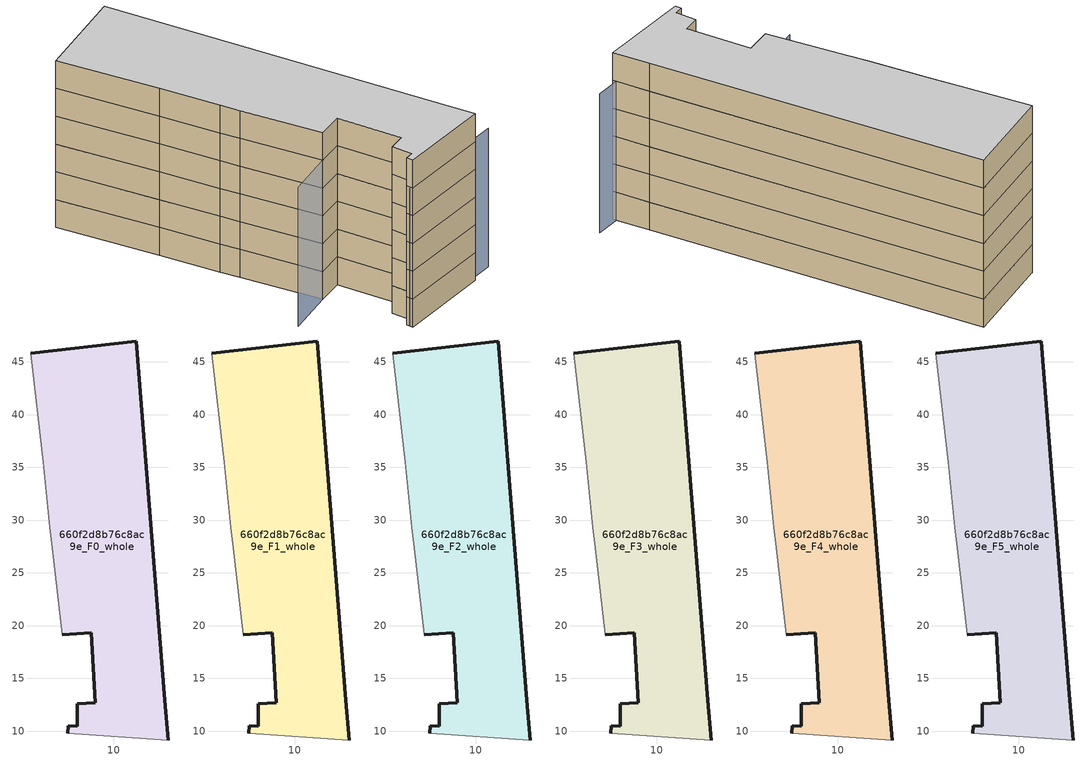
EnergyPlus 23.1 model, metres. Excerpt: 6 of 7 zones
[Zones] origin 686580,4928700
660f2d8b76c8ac9e_F0_whole
 floor ground (EU_floor_Construction): 12.09,46.98 14.83,12.92 15.14,9.16 5.63,9.8 5.67,10.49 6.5,10.48 6.53,12.59 8.23,12.7 7.84,19.31 5.1,19.12 4.14,27.4 3.91,29.34 3.3,35.49 2.12,45.84 z0
 wall outside (EU_wall_Construction): 15.14,9.16 14.83,12.92 12.09,46.98 2.12,45.84 / 5.1,19.12 7.84,19.31 8.23,12.7 6.53,12.59 6.5,10.48 5.67,10.49 5.63,9.8 z0:3
 wall adiabatic (EU_wall_Construction): 5.63,9.8 15.14,9.16 / 2.12,45.84 3.3,35.49 3.91,29.34 4.14,27.4 5.1,19.12 z0:3
660f2d8b76c8ac9e_F1_whole
 floor to 660f2d8b76c8ac9e_F0_whole (EU_floor_Construction): 12.09,46.98 14.83,12.92 15.14,9.16 5.63,9.8 5.67,10.49 6.5,10.48 6.53,12.59 8.23,12.7 7.84,19.31 5.1,19.12 4.14,27.4 3.91,29.34 3.3,35.49 2.12,45.84 z3
 wall outside (EU_wall_Construction): 15.14,9.16 14.83,12.92 12.09,46.98 2.12,45.84 / 5.1,19.12 7.84,19.31 8.23,12.7 6.53,12.59 6.5,10.48 5.67,10.49 5.63,9.8 z3:6
 wall adiabatic (EU_wall_Construction): 5.63,9.8 15.14,9.16 / 2.12,45.84 3.3,35.49 3.91,29.34 4.14,27.4 5.1,19.12 z3:6
660f2d8b76c8ac9e_F2_whole
 floor to 660f2d8b76c8ac9e_F1_whole (EU_floor_Construction): 12.09,46.98 14.83,12.92 15.14,9.16 5.63,9.8 5.67,10.49 6.5,10.48 6.53,12.59 8.23,12.7 7.84,19.31 5.1,19.12 4.14,27.4 3.91,29.34 3.3,35.49 2.12,45.84 z6
 wall outside (EU_wall_Construction): 15.14,9.16 14.83,12.92 12.09,46.98 2.12,45.84 / 5.1,19.12 7.84,19.31 8.23,12.7 6.53,12.59 6.5,10.48 5.67,10.49 5.63,9.8 z6:9
 wall adiabatic (EU_wall_Construction): 5.63,9.8 15.14,9.16 / 2.12,45.84 3.3,35.49 3.91,29.34 4.14,27.4 5.1,19.12 z6:9
660f2d8b76c8ac9e_F3_whole
 floor to 660f2d8b76c8ac9e_F2_whole (EU_floor_Construction): 12.09,46.98 14.83,12.92 15.14,9.16 5.63,9.8 5.67,10.49 6.5,10.48 6.53,12.59 8.23,12.7 7.84,19.31 5.1,19.12 4.14,27.4 3.91,29.34 3.3,35.49 2.12,45.84 z9
 wall outside (EU_wall_Construction): 15.14,9.16 14.83,12.92 12.09,46.98 2.12,45.84 / 5.1,19.12 7.84,19.31 8.23,12.7 6.53,12.59 6.5,10.48 5.67,10.49 5.63,9.8 z9:12
 wall adiabatic (EU_wall_Construction): 5.63,9.8 15.14,9.16 / 2.12,45.84 3.3,35.49 3.91,29.34 4.14,27.4 5.1,19.12 z9:12
660f2d8b76c8ac9e_F4_whole
 floor to 660f2d8b76c8ac9e_F3_whole (EU_floor_Construction): 12.09,46.98 14.83,12.92 15.14,9.16 5.63,9.8 5.67,10.49 6.5,10.48 6.53,12.59 8.23,12.7 7.84,19.31 5.1,19.12 4.14,27.4 3.91,29.34 3.3,35.49 2.12,45.84 z12
 wall outside (EU_wall_Construction): 15.14,9.16 14.83,12.92 12.09,46.98 2.12,45.84 / 5.1,19.12 7.84,19.31 8.23,12.7 6.53,12.59 6.5,10.48 5.67,10.49 5.63,9.8 z12:15
 wall adiabatic (EU_wall_Construction): 5.63,9.8 15.14,9.16 / 2.12,45.84 3.3,35.49 3.91,29.34 4.14,27.4 5.1,19.12 z12:15
660f2d8b76c8ac9e_F5_whole
 floor to 660f2d8b76c8ac9e_F4_whole (EU_floor_Construction): 12.09,46.98 14.83,12.92 15.14,9.16 5.63,9.8 5.67,10.49 6.5,10.48 6.53,12.59 8.23,12.7 7.84,19.31 5.1,19.12 4.14,27.4 3.91,29.34 3.3,35.49 2.12,45.84 z15
 wall outside (EU_wall_Construction): 15.14,9.16 14.83,12.92 12.09,46.98 2.12,45.84 / 5.1,19.12 7.84,19.31 8.23,12.7 6.53,12.59 6.5,10.48 5.67,10.49 5.63,9.8 z15:18
 wall adiabatic (EU_wall_Construction): 5.63,9.8 15.14,9.16 / 2.12,45.84 3.3,35.49 3.91,29.34 4.14,27.4 5.1,19.12 z15:18
 ceiling to 660f2d8b76c8ac9e_F6_whole (EU_floor_Construction): 15.14,9.16 14.83,12.92 12.09,46.98 2.12,45.84 3.3,35.49 3.91,29.34 4.14,27.4 5.1,19.12 7.84,19.31 8.23,12.7 6.53,12.59 6.5,10.48 5.67,10.49 5.63,9.8 z18
shading: 5.65,10.14 17.64,9.37 / 2.16,45.88 5.1,19.12 / 5.1,19.12 0.18,18.58 z0:15
[Building]
EU S2 Campaign: North Axis=0; Terrain=City; Solar Distribution=FullExterior
[Site:Location]
Bologna: Latitude=44.5; Longitude=11.25; Time Zone=1; Elevation=37
[SizingPeriod:WeatherFileDays]
AnnualSizingPeriod: Begin Month=1; Begin Day of Month=1; End Month=12; End Day of Month=31; Day of Week for Start Day=Monday; Use Weather File Daylight Saving Period=No; Use Weather File Rain and Snow Indicators=No
[MATERIAL]
EU_InternalMass_Material: Roughness=MediumRough; Thickness=0.1; Conductivity=1; Density=1800; Specific Heat=900; Thermal Absorptance=0.9; Solar Absorptance=0.7; Visible Absorptance=0.7
[MATERIAL:NOMASS] Roughness=MediumRough; Thermal Absorptance=0.9; Solar Absorptance=0.7; Visible Absorptance=0.7
Name | Thermal Resistance
EU_wall_NoMass | 0.905828
EU_floor_NoMass | 0.67114
[CONSTRUCTION]
EU_wall_Construction: EU_wall_NoMass
EU_floor_Construction: EU_floor_NoMass
EU_InternalMass_Construction: EU_InternalMass_Material
[ZONE] Type=1; Multiplier=1; Ceiling Height=autocalculate; Volume=1000.39; Floor Area=autocalculate; Part of Total Floor Area=Yes
660f2d8b76c8ac9e_F0_whole; 660f2d8b76c8ac9e_F1_whole; 660f2d8b76c8ac9e_F2_whole; 660f2d8b76c8ac9e_F3_whole; 660f2d8b76c8ac9e_F4_whole; 660f2d8b76c8ac9e_F5_whole
[INTERNALMASS] Construction=EU_InternalMass_Construction; Surface Area=333.464
Name | Zone or ZoneList
660f2d8b76c8ac9e_F0_whole_EU_InternalMass | 660f2d8b76c8ac9e_F0_whole
660f2d8b76c8ac9e_F1_whole_EU_InternalMass | 660f2d8b76c8ac9e_F1_whole
660f2d8b76c8ac9e_F2_whole_EU_InternalMass | 660f2d8b76c8ac9e_F2_whole
660f2d8b76c8ac9e_F3_whole_EU_InternalMass | 660f2d8b76c8ac9e_F3_whole
660f2d8b76c8ac9e_F4_whole_EU_InternalMass | 660f2d8b76c8ac9e_F4_whole
660f2d8b76c8ac9e_F5_whole_EU_InternalMass | 660f2d8b76c8ac9e_F5_whole
[OTHEREQUIPMENT] Fuel Type=Electricity; Design Level Calculation Method=Watts/Area; Power per Zone Floor Area=1; Fraction Latent=0; Fraction Radiant=0; Fraction Lost=0; Carbon Dioxide Generation Rate=0; EndUse Subcategory=EU_Step8_InternalGains
Name | Zone or ZoneList or Space or SpaceList | Schedule
EU_Step8_InternalGain_660f2d8b76c8ac9e_F0_whole_f000 | 660f2d8b76c8ac9e_F0_whole | EU_Step8_GainSchedule_660f2d8b76c8ac9e_F0_whole_f000
EU_Step8_InternalGain_660f2d8b76c8ac9e_F1_whole_f000 | 660f2d8b76c8ac9e_F1_whole | EU_Step8_GainSchedule_660f2d8b76c8ac9e_F1_whole_f000
EU_Step8_InternalGain_660f2d8b76c8ac9e_F2_whole_f000 | 660f2d8b76c8ac9e_F2_whole | EU_Step8_GainSchedule_660f2d8b76c8ac9e_F2_whole_f000
EU_Step8_InternalGain_660f2d8b76c8ac9e_F3_whole_f000 | 660f2d8b76c8ac9e_F3_whole | EU_Step8_GainSchedule_660f2d8b76c8ac9e_F3_whole_f000
EU_Step8_InternalGain_660f2d8b76c8ac9e_F4_whole_f000 | 660f2d8b76c8ac9e_F4_whole | EU_Step8_GainSchedule_660f2d8b76c8ac9e_F4_whole_f000
EU_Step8_InternalGain_660f2d8b76c8ac9e_F5_whole_f000 | 660f2d8b76c8ac9e_F5_whole | EU_Step8_GainSchedule_660f2d8b76c8ac9e_F5_whole_f000
[ZONEVENTILATION:DESIGNFLOWRATE] Schedule=EU_AlwaysOn; Design Flow Rate Calculation Method=AirChanges/Hour; Air Changes per Hour=0.73129; Ventilation Type=Natural; Fan Pressure Rise=0; Fan Total Efficiency=1; Constant Term Coefficient=1; Temperature Term Coefficient=0; Velocity Term Coefficient=0; Velocity Squared Term Coefficient=0; Minimum Indoor Temperature=-100; Maximum Indoor Temperature=100; Delta Temperature=-100; Minimum Outdoor Temperature=-100; Maximum Outdoor Temperature=100; Maximum Wind Speed=40
Name | Zone or ZoneList or Space or SpaceList
EU_ConstantAir_660f2d8b76c8ac9e_F0_whole | 660f2d8b76c8ac9e_F0_whole
EU_ConstantAir_660f2d8b76c8ac9e_F1_whole | 660f2d8b76c8ac9e_F1_whole
EU_ConstantAir_660f2d8b76c8ac9e_F2_whole | 660f2d8b76c8ac9e_F2_whole
EU_ConstantAir_660f2d8b76c8ac9e_F3_whole | 660f2d8b76c8ac9e_F3_whole
EU_ConstantAir_660f2d8b76c8ac9e_F4_whole | 660f2d8b76c8ac9e_F4_whole
EU_ConstantAir_660f2d8b76c8ac9e_F5_whole | 660f2d8b76c8ac9e_F5_whole
[HVACTEMPLATE:THERMOSTAT] Constant Heating Setpoint=20; Constant Cooling Setpoint=50
EU_HeatOnly_660f2d8b76c8ac9e_F0_whole; EU_HeatOnly_660f2d8b76c8ac9e_F1_whole; EU_HeatOnly_660f2d8b76c8ac9e_F2_whole; EU_HeatOnly_660f2d8b76c8ac9e_F3_whole; EU_HeatOnly_660f2d8b76c8ac9e_F4_whole; EU_HeatOnly_660f2d8b76c8ac9e_F5_whole; EU_HeatOnly_660f2d8b76c8ac9e_F6_whole
[HVACTEMPLATE:ZONE:IDEALLOADSAIRSYSTEM] System Availability Schedule=EU_AlwaysOn; Maximum Heating Supply Air Temperature=50; Minimum Cooling Supply Air Temperature=13; Maximum Heating Supply Air Humidity Ratio=0.0156; Minimum Cooling Supply Air Humidity Ratio=0.0077; Heating Limit=NoLimit; Cooling Limit=NoLimit; Heating Availability Schedule=EU_AlwaysOn; Cooling Availability Schedule=EU_CoolingOff; Dehumidification Control Type=ConstantSensibleHeatRatio; Cooling Sensible Heat Ratio=0.7; Dehumidification Setpoint=60; Humidification Control Type=None; Humidification Setpoint=30; Outdoor Air Method=None; Outdoor Air Flow Rate per Person=0.00944; Outdoor Air Flow Rate per Zone Floor Area=0; Outdoor Air Flow Rate per Zone=0; Demand Controlled Ventilation Type=None; Outdoor Air Economizer Type=NoEconomizer; Heat Recovery Type=None; Sensible Heat Recovery Effectiveness=0.7; Latent Heat Recovery Effectiveness=0.65
Name | Template Thermostat
660f2d8b76c8ac9e_F0_whole | EU_HeatOnly_660f2d8b76c8ac9e_F0_whole
660f2d8b76c8ac9e_F1_whole | EU_HeatOnly_660f2d8b76c8ac9e_F1_whole
660f2d8b76c8ac9e_F2_whole | EU_HeatOnly_660f2d8b76c8ac9e_F2_whole
660f2d8b76c8ac9e_F3_whole | EU_HeatOnly_660f2d8b76c8ac9e_F3_whole
660f2d8b76c8ac9e_F4_whole | EU_HeatOnly_660f2d8b76c8ac9e_F4_whole
660f2d8b76c8ac9e_F5_whole | EU_HeatOnly_660f2d8b76c8ac9e_F5_whole
[SIZING:ZONE] Zone Cooling Design Supply Air Temperature Input Method=SupplyAirTemperature; Zone Cooling Design Supply Air Temperature=13; Zone Heating Design Supply Air Temperature Input Method=SupplyAirTemperature; Zone Heating Design Supply Air Temperature=50; Zone Cooling Design Supply Air Humidity Ratio=0.008; Zone Heating Design Supply Air Humidity Ratio=0.008; Cooling Design Air Flow Method=DesignDay; Cooling Design Air Flow Rate=0; Cooling Minimum Air Flow per Zone Floor Area=0.000762; Cooling Minimum Air Flow=0; Cooling Minimum Air Flow Fraction=0.2; Heating Design Air Flow Method=DesignDay; Heating Design Air Flow Rate=0; Heating Maximum Air Flow per Zone Floor Area=0.002032; Heating Maximum Air Flow=0.141576; Heating Maximum Air Flow Fraction=0.3; Account for Dedicated Outdoor Air System=No; Dedicated Outdoor Air System Control Strategy=NeutralSupplyAir; Dedicated Outdoor Air Low Setpoint Temperature for Design=autosize; Dedicated Outdoor Air High Setpoint Temperature for Design=autosize; Zone Load Sizing Method=Sensible Load Only No Latent Load; Zone Latent Cooling Design Supply Air Humidity Ratio Input Method=HumidityRatioDifference; Zone Cooling Design Supply Air Humidity Ratio Difference=0.005; Zone Latent Heating Design Supply Air Humidity Ratio Input Method=HumidityRatioDifference; Zone Humidification Design Supply Air Humidity Ratio Difference=0.005
660f2d8b76c8ac9e_F0_whole; 660f2d8b76c8ac9e_F1_whole; 660f2d8b76c8ac9e_F2_whole; 660f2d8b76c8ac9e_F3_whole; 660f2d8b76c8ac9e_F4_whole; 660f2d8b76c8ac9e_F5_whole
[SCHEDULE:CONSTANT]
Name | Hourly Value
EU_AlwaysOn | 1
EU_CoolingOff | 0
[SCHEDULE:FILE] Column Number=1; Rows to Skip at Top=0; Number of Hours of Data=8760; Column Separator=Comma; Interpolate to Timestep=No; Minutes per Item=60; Adjust Schedule for Daylight Savings=Yes
Name | File
EU_Step8_GainSchedule_660f2d8b76c8ac9e_F0_whole_f000 | ../../schedules/660f2d8b76c8ac9e/660f2d8b76c8ac9e_F0_whole_f000_gain.csv
EU_Step8_GainSchedule_660f2d8b76c8ac9e_F1_whole_f000 | ../../schedules/660f2d8b76c8ac9e/660f2d8b76c8ac9e_F1_whole_f000_gain.csv
EU_Step8_GainSchedule_660f2d8b76c8ac9e_F2_whole_f000 | ../../schedules/660f2d8b76c8ac9e/660f2d8b76c8ac9e_F2_whole_f000_gain.csv
EU_Step8_GainSchedule_660f2d8b76c8ac9e_F3_whole_f000 | ../../schedules/660f2d8b76c8ac9e/660f2d8b76c8ac9e_F3_whole_f000_gain.csv
EU_Step8_GainSchedule_660f2d8b76c8ac9e_F4_whole_f000 | ../../schedules/660f2d8b76c8ac9e/660f2d8b76c8ac9e_F4_whole_f000_gain.csv
EU_Step8_GainSchedule_660f2d8b76c8ac9e_F5_whole_f000 | ../../schedules/660f2d8b76c8ac9e/660f2d8b76c8ac9e_F5_whole_f000_gain.csv
